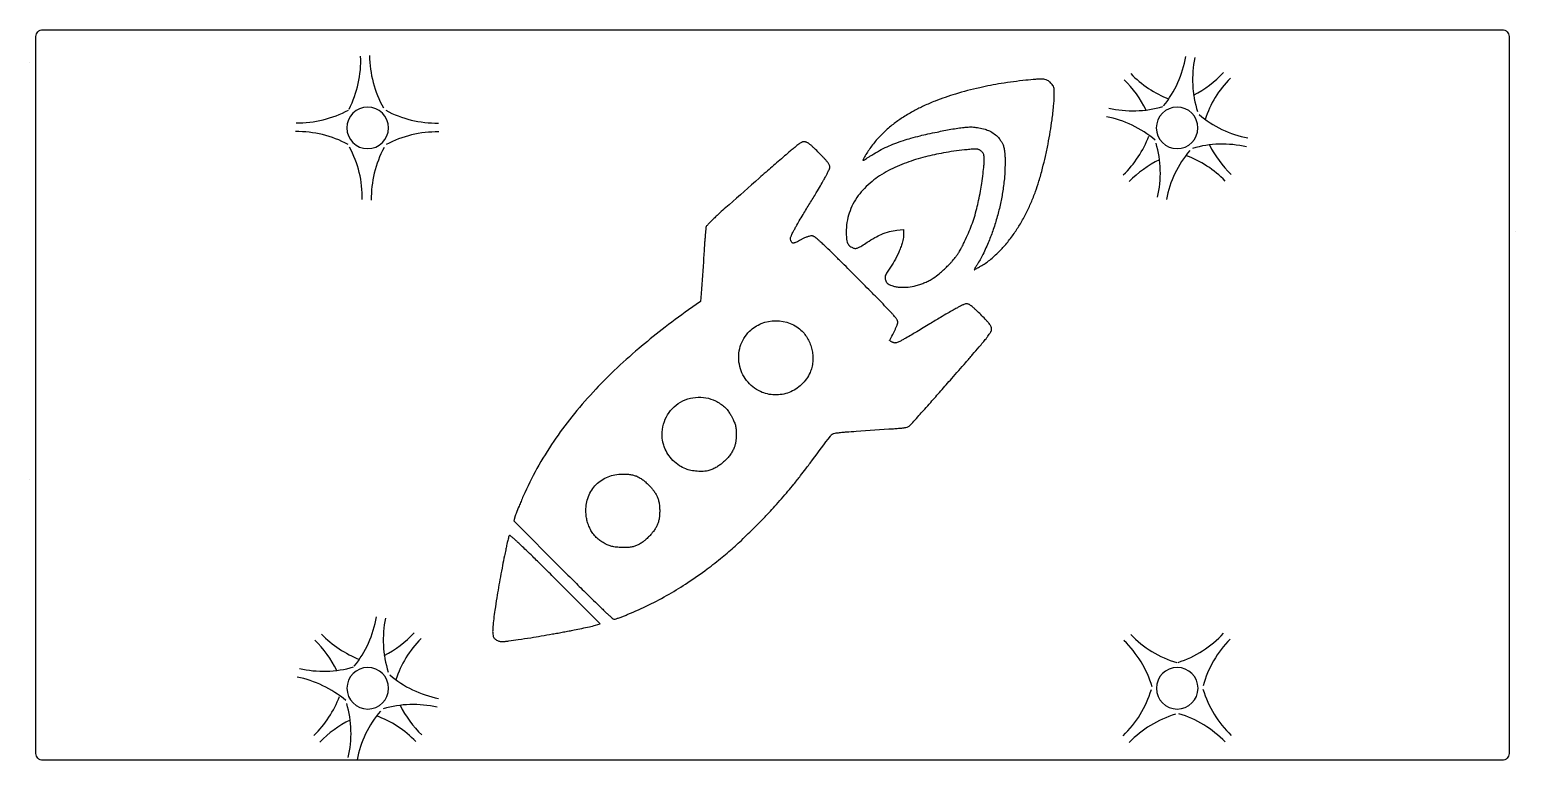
# Model space of a CAD drawing. Header units: millimetres. Extents: x -57 to 57, y -28 to 28.
import ezdxf

# ---------------------------------------------------------------- set-up
doc = ezdxf.new("R2010")
doc.units = ezdxf.units.MM
doc.layers.add('Quasar', color=2, linetype='Continuous', lineweight=25)
doc.layers.add('Top Plate', color=3, linetype='Continuous', lineweight=25)

msp = doc.modelspace()

# ---------------------------------------------------------------- linework, layer by layer
at = {"layer": 'Quasar', "elevation": 0, "flags": 128}
for points in [[(-5.02, -13.38, 0.0107), (-3.86, -12.47, 0.012023), (-2.87, -11.62, 0.005331), (-2.39, -11.18, 0.004695), (-1.86, -10.66, 0.0034), (-1.41, -10.22, 0.002817), (-0.87, -9.67, 0.00336), (-0.28, -9.06, 0.004202), (0.18, -8.56, 0.005439), (0.7, -7.98, 0.005575), (1.19, -7.4, 0.004753), (1.64, -6.86, 0.004002), (2.16, -6.2, 0.002535), (2.56, -5.68, 0.001933), (3.09, -4.98, -0.002702), (4.45, -3.16, -0.013263), (4.51, -3.09, -0.026655), (4.54, -3.06, -0.043684), (4.59, -3.02, -0.040715), (4.64, -2.99, -0.040377), (4.73, -2.96, -0.023023), (4.89, -2.92, -0.012963), (5.07, -2.9, -0.006555), (5.41, -2.86, -0.002893), (5.69, -2.84, -0.001097), (6.44, -2.79, -0.002234), (9.31, -2.59, 0.004914), (9.7, -2.56, 0.00793), (9.94, -2.54, 0.00937), (10.13, -2.52, 0.013838), (10.25, -2.49, 0.042064), (10.46, -2.43, 0.085403), (10.55, -2.38, 0.026028), (10.6, -2.32, 0.001853), (11.36, -1.48, 0.000467), (11.72, -1.08, 0.000368), (12.17, -0.57, 0.00052), (12.94, 0.31, 0.000474), (13.79, 1.27, 0.000579), (14.87, 2.5, 0.001171), (15.4, 3.11, 0.001889), (15.9, 3.7, 0.0032), (16.19, 4.04, 0.00426), (16.43, 4.33, 0.006781), (16.57, 4.52, 0.008172), (16.68, 4.67, 0.012387), (16.75, 4.77, 0.013243), (16.8, 4.85, 0.018608), (16.82, 4.9, 0.043185), (16.86, 4.99, 0.066662), (16.86, 5.05, 0.042972), (16.86, 5.14, 0.045846), (16.83, 5.22, 0.033621), (16.8, 5.29, 0.025399), (16.75, 5.38, 0.022547), (16.67, 5.49, 0.013506), (16.52, 5.66, 0.008344), (16.36, 5.84, 0.004196), (16.02, 6.18, 0.004703), (15.7, 6.5, 0.008582), (15.51, 6.67, 0.012345), (15.35, 6.81, 0.019739), (15.24, 6.89, 0.021551), (15.15, 6.95, 0.029118), (15.09, 6.98, 0.047686), (15, 7.01, 0.052725), (14.91, 7.02, 0.072908), (14.86, 7.01, 0.026365), (14.72, 6.96, 0.008376), (14.65, 6.93, 0.006034), (14.54, 6.88, 0.006138), (14.39, 6.8, 0.004332), (14.18, 6.69, 0.004246), (13.9, 6.53, 0.002945), (13.48, 6.29, 0.002777), (12.92, 5.97, 0.001882), (12.1, 5.47, -0.00057), (11.1, 4.87, -0.001513), (10.72, 4.64, -0.003177), (10.26, 4.38, -0.005959), (10.02, 4.24, -0.009724), (9.79, 4.12, -0.017251), (9.66, 4.06, -0.025203), (9.54, 4.02, -0.040274), (9.47, 4.01, -0.037019), (9.42, 4, -0.040888), (9.37, 4.01, -0.031884), (9.33, 4.02, -0.020679), (9.27, 4.04, -0.010857), (9.2, 4.07, -0.012412), (9.13, 4.11, -0.009523), (9.09, 4.13, -0.012468), (9.07, 4.15, -0.045399), (9.02, 4.19, -0.201973), (9.01, 4.2, -0.119331), (9.02, 4.23, -0.005236), (9.33, 4.81, 0.014406), (9.43, 5.01, 0.014104), (9.52, 5.21, 0.008904), (9.56, 5.32, 0.010843), (9.6, 5.41, 0.02473), (9.64, 5.56, 0.054489), (9.64, 5.63, 0.081456), (9.63, 5.68, 0.04637), (9.6, 5.76, 0.017919), (9.56, 5.82, 0.012641), (9.52, 5.89, 0.01183), (9.44, 5.98, 0.007878), (9.33, 6.12, 0.00672), (9.18, 6.29, 0.004294), (8.93, 6.55, 0.003359), (8.63, 6.87, 0.002035), (8.12, 7.4, 0.001362), (7.54, 7.98, 0.000723), (6.46, 9.07, 0.000826), (5.39, 10.14, 0.00149), (4.79, 10.73, 0.002135), (4.27, 11.24, 0.003489), (3.94, 11.55, 0.004413), (3.68, 11.79, 0.006893), (3.51, 11.94, 0.00808), (3.37, 12.06, 0.012146), (3.28, 12.13, 0.013001), (3.21, 12.18, 0.018426), (3.16, 12.21, 0.046707), (3.07, 12.24, 0.079354), (3.02, 12.25, 0.052625), (2.94, 12.24, 0.024832), (2.79, 12.2, 0.011176), (2.7, 12.17, 0.009195), (2.58, 12.13, 0.014421), (2.37, 12.03, 0.014467), (2.17, 11.93, -0.013893), (1.84, 11.75, -0.038184), (1.71, 11.7, -0.038917), (1.63, 11.69, -0.059761), (1.58, 11.68, -0.105952), (1.53, 11.7, -0.099764), (1.48, 11.74, -0.071184), (1.44, 11.81, -0.031111), (1.38, 11.98, -0.092018), (1.38, 12.04, -0.043171), (1.42, 12.17, -0.014276), (1.45, 12.25, -0.009898), (1.49, 12.35, -0.009069), (1.56, 12.49, -0.005999), (1.67, 12.7, -0.005046), (1.82, 12.97, -0.003192), (2.06, 13.39, -0.002408), (2.36, 13.89, -0.001411), (2.87, 14.73, 0.001756), (3.37, 15.56, 0.002687), (3.69, 16.1, 0.002991), (3.93, 16.52, 0.004385), (4.09, 16.8, 0.004576), (4.2, 17.01, 0.006529), (4.27, 17.15, 0.006464), (4.32, 17.26, 0.008977), (4.35, 17.33, 0.027367), (4.4, 17.47, 0.070814), (4.41, 17.52, 0.053585), (4.4, 17.61, 0.048588), (4.37, 17.7, 0.029165), (4.34, 17.76, 0.02132), (4.28, 17.85, 0.018933), (4.2, 17.96, 0.011611), (4.06, 18.12, 0.00764), (3.89, 18.3, 0.003994), (3.57, 18.63, 0.004106), (3.23, 18.97, 0.008194), (3.05, 19.13, 0.013434), (2.88, 19.28, 0.022618), (2.77, 19.36, 0.025839), (2.69, 19.41, 0.034318), (2.61, 19.44, 0.045978), (2.53, 19.47, 0.041943), (2.44, 19.47, 0.015282), (2.35, 19.47, 0.039502), (2.32, 19.47, 0.039879), (2.27, 19.45, 0.028507), (2.21, 19.42, 0.022316), (2.14, 19.38, 0.01308), (2.02, 19.29, 0.00891), (1.88, 19.19, 0.005199), (1.65, 19, 0.003547), (1.38, 18.78, 0.002048), (0.93, 18.39, 0.001294), (0.43, 17.96, 0.000686), (-0.5, 17.15, 0.00028), (-1.03, 16.68, 0.000065), (-3.34, 14.64, 0.00357), (-3.83, 14.21, 0.003999), (-4.26, 13.81, 0.002964), (-4.51, 13.58, 0.003825), (-4.7, 13.39, 0.003392), (-4.83, 13.26, 0.004615), (-4.92, 13.17, 0.004367), (-4.98, 13.1, 0.006049), (-5.03, 13.05, 0.023721), (-5.11, 12.95, 0.11264), (-5.12, 12.93, 0.040976), (-5.13, 12.87, 0.00509), (-5.17, 12.35, 0.001339), (-5.19, 12.09, 0.001042), (-5.22, 11.76, 0.001422), (-5.26, 11.2, 0.001278), (-5.3, 10.58, -0.003903), (-5.49, 7.81), (-5.55, 7.2), (-6.46, 6.55, 0.010608), (-8.5, 5.03, 0.011647), (-10.29, 3.57, 0.014015), (-12.18, 1.88, 0.015346), (-13.8, 0.23, 0.018189), (-15.44, -1.68, 0.019628), (-16.83, -3.56, 0.022183), (-18.12, -5.66, 0.023162), (-19.18, -7.79, 0.002064), (-19.35, -8.19, 0.00237), (-19.5, -8.54, 0.006294), (-19.73, -9.12, 0.02097), (-19.79, -9.3), (-19.91, -9.69), (-16.12, -13.48, 0.001255), (-15.09, -14.51, 0.001426), (-14.18, -15.4, 0.001069), (-13.63, -15.94, 0.001383), (-13.2, -16.35, 0.00123), (-12.92, -16.62, 0.001676), (-12.71, -16.82, 0.001595), (-12.57, -16.95, 0.002221), (-12.46, -17.05, 0.002174), (-12.39, -17.11, 0.003054), (-12.33, -17.16, 0.015054), (-12.21, -17.26, 0.165707), (-12.2, -17.26, 0.044086), (-12.15, -17.25, 0.00866), (-11.93, -17.18, 0.002985), (-11.8, -17.13, 0.002492), (-11.65, -17.08, 0.004033), (-11.39, -16.98, 0.003986), (-11.12, -16.87, 0.016926), (-9.52, -16.15, 0.01682), (-7.96, -15.32, 0.01552), (-6.52, -14.43, 0.014443)], [(-1.77, 4.9, -0.099857), (-0.86, 5.5, -0.194095), (1.37, 5.5, -0.099784), (2.29, 4.9, -0.040025), (2.55, 4.58, -0.037746), (2.78, 4.21, -0.034694), (2.94, 3.82, -0.034045), (3.05, 3.4, -0.034642), (3.11, 2.97, -0.035926), (3.1, 2.56, -0.040392), (3.03, 2.12, -0.043435), (2.89, 1.74, -0.095151), (2.23, 0.8, -0.097206), (1.29, 0.2, -0.101189), (0.17, 0.01, -0.102155), (-0.93, 0.26, -0.05943), (-1.52, 0.63, -0.060275), (-1.99, 1.12, -0.059471), (-2.35, 1.7, -0.058906), (-2.55, 2.36, -0.059427), (-2.6, 3.06, -0.06048), (-2.48, 3.73, -0.061839), (-2.2, 4.35, -0.06097)], [(-8.31, -4.04, -0.022581), (-8.42, -3.7, -0.033223), (-8.47, -3.46, -0.028842), (-8.49, -3.23, -0.018083), (-8.48, -2.86, -0.067477), (-8.32, -2.05, -0.071222), (-7.96, -1.35, -0.072371), (-7.41, -0.77, -0.071376), (-6.71, -0.37, -0.070501), (-5.92, -0.18, -0.070702), (-5.12, -0.21, -0.068833), (-4.38, -0.46, -0.065388), (-3.69, -0.92, -0.03746), (-3.55, -1.06, -0.021511), (-3.35, -1.33, -0.016956), (-3.19, -1.58, -0.020661), (-3.07, -1.79, -0.006679), (-2.99, -1.97, -0.010032), (-2.94, -2.09, -0.019326), (-2.88, -2.25, -0.023617), (-2.84, -2.39, -0.023164), (-2.81, -2.54, -0.01852), (-2.79, -2.72, -0.008958), (-2.79, -2.84, -0.005629), (-2.79, -3.04, -0.014264), (-2.8, -3.35, -0.018995), (-2.83, -3.59, -0.030339), (-2.89, -3.87, -0.034882), (-2.98, -4.11, -0.031456), (-3.12, -4.39, -0.028052), (-3.32, -4.67, -0.024026), (-3.52, -4.92, -0.023111), (-3.76, -5.15, -0.023078), (-4.02, -5.36, -0.023958), (-4.29, -5.54, -0.027883), (-4.6, -5.7, -0.031222), (-4.89, -5.81, -0.033786), (-5.08, -5.85, -0.025119), (-5.33, -5.88, -0.017272), (-5.55, -5.88, -0.015663), (-5.79, -5.87, -0.031499), (-6.28, -5.8, -0.038521), (-6.67, -5.69, -0.057882), (-7.16, -5.44, -0.050593), (-7.66, -5.03, -0.049806), (-8.05, -4.54, -0.055892)], [(-14.35, -9.05, -0.043485), (-14.33, -8.47, -0.046643), (-14.21, -7.95, -0.051708), (-13.98, -7.43, -0.053276), (-13.66, -6.99, -0.053619), (-13.25, -6.62, -0.052341), (-12.77, -6.34, -0.047528), (-12.26, -6.17, -0.044354), (-11.69, -6.09, -0.016588), (-11.35, -6.08, -0.02147), (-11.09, -6.1, -0.032272), (-10.77, -6.15, -0.036377), (-10.5, -6.23, -0.035872), (-10.25, -6.35, -0.031444), (-9.98, -6.52, -0.020635), (-9.78, -6.69, -0.015909), (-9.53, -6.92, -0.014614), (-9.32, -7.15, -0.018525), (-9.16, -7.34, -0.027343), (-8.99, -7.59, -0.031146), (-8.87, -7.82, -0.032924), (-8.78, -8.07, -0.030403), (-8.72, -8.36, -0.022032), (-8.69, -8.6, -0.017676), (-8.68, -8.91, -0.017688), (-8.69, -9.23, -0.022051), (-8.72, -9.47, -0.03042), (-8.78, -9.76, -0.032934), (-8.87, -10.01, -0.031123), (-8.99, -10.24, -0.027308), (-9.16, -10.49, -0.018481), (-9.32, -10.68, -0.014572), (-9.53, -10.91, -0.012883), (-9.78, -11.14, -0.018192), (-9.96, -11.3, -0.031974), (-10.23, -11.47, -0.038101), (-10.47, -11.59, -0.037908), (-10.72, -11.67, -0.031702), (-11.03, -11.72, -0.01805), (-11.27, -11.73, -0.01284), (-11.61, -11.73, -0.013085), (-11.98, -11.71, -0.020822), (-12.21, -11.68, -0.036304), (-12.5, -11.61, -0.035002), (-12.78, -11.5, -0.030765), (-13.12, -11.3, -0.033094), (-13.42, -11.08, -0.0365), (-13.69, -10.81, -0.037236), (-13.92, -10.5, -0.036254), (-14.09, -10.17, -0.034671), (-14.23, -9.8, -0.030288), (-14.31, -9.45, -0.027835)], [(-13.61, -17.71), (-13.26, -17.61), (-16.72, -14.14, 0.001204), (-17.71, -13.15, 0.001626), (-18.45, -12.43, 0.001526), (-18.96, -11.94, 0.002114), (-19.33, -11.58, 0.002058), (-19.59, -11.34, 0.002889), (-19.77, -11.17, 0.002871), (-19.9, -11.05, 0.004065), (-20, -10.96, 0.004101), (-20.07, -10.91, 0.00585), (-20.12, -10.87, 0.005999), (-20.15, -10.84, 0.008639), (-20.18, -10.82, 0.05012), (-20.23, -10.79, 0.399545), (-20.24, -10.79, 0.050469), (-20.28, -10.87, 0.013569), (-20.36, -11.18, 0.00393), (-20.41, -11.35, 0.002879), (-20.46, -11.58, 0.003141), (-20.53, -11.92, 0.002358), (-20.63, -12.38, 0.002875), (-20.77, -13.11, 0.002402), (-20.93, -13.99, 0.002174), (-21.08, -14.82, 0.002307), (-21.21, -15.6, 0.003279), (-21.36, -16.54, 0.004488), (-21.45, -17.22, 0.009195), (-21.52, -17.82, 0.018819), (-21.53, -18.12, 0.033161), (-21.52, -18.41, 0.056851), (-21.48, -18.57, 0.055115), (-21.43, -18.67, 0.060031), (-21.36, -18.76, 0.047431), (-21.29, -18.82, 0.035372), (-21.17, -18.88, 0.025931), (-21.05, -18.93, 0.032925), (-20.96, -18.95, 0.029732), (-20.86, -18.96, 0.02279), (-20.73, -18.96, 0.017849), (-20.58, -18.95, 0.009222), (-20.28, -18.92, 0.003892), (-19.56, -18.81, 0.002925), (-18.6, -18.67, 0.002116), (-17.79, -18.53, 0.001999), (-16.93, -18.38, 0.001018), (-16.5, -18.31, 0.001064), (-16.09, -18.23, 0.001234), (-15.65, -18.15, 0.001378), (-15.26, -18.07, 0.005699), (-14.09, -17.83, 0.013769)]]:
    msp.add_lwpolyline(points, format="xyb", close=True, dxfattribs=at)
at = {"layer": 'Quasar'}
for centre, radius, start, end in [((-39.93, 25.73), 8.25, 333.0731, 2.2758), ((-22.75, 26.16), 8.25, 180.3186, 209.5213), ((23.67, 27.43), 8.25, 321.0731, 350.2758), ((40.57, 24.28), 8.25, 168.3186, 197.5213), ((21.32, 18.32), 8.25, 25.8504, 45.9786), ((33.6, 30.58), 8.41, 224.1633, 248.3491), ((28.64, 30.41), 8.25, 297.1269, 317.2758), ((40.71, 18.86), 7.77, 134.867, 162.5476), ((-36.52, 29.19), 8.25, 269.0214, 298.2241), ((-25.85, 29.17), 8.25, 241.7759, 270.9786), ((27.72, 30.11), 8.25, 257.0214, 286.2241), ((24.11, 13.31), 8.25, 49.7759, 78.9786), ((38.15, 27.87), 8.25, 229.7759, 258.9786), ((-36.56, 12.01), 8.25, 61.7759, 90.9786), ((-25.82, 11.99), 8.25, 89.0214, 118.2241), ((21.34, 22.79), 8.14, 313.9417, 339.3844), ((-39.81, 15.17), 8.25, 359.0214, 28.2241), ((-22.62, 15.13), 8.25, 151.7759, 180.9786), ((21.59, 17.07), 8.25, 347.0214, 16.2241), ((38.4, 13.47), 8.25, 139.7759, 168.9786), ((29.1, 10.98), 7.92, 43.7152, 70.1148), ((34.61, 11.05), 8.25, 77.0214, 106.2241), ((41.02, 22.89), 8.25, 206.2672, 225.9786), ((33.38, 10.68), 8.25, 115.9142, 135.9786), ((-38.6, -15.68), 8.25, 321.0731, 350.2758), ((-21.7, -18.83), 8.25, 168.3186, 197.5213), ((-40.95, -24.79), 8.25, 25.8504, 45.9786), ((-28.67, -12.53), 8.41, 224.1633, 248.3491), ((-33.63, -12.7), 8.25, 297.1269, 317.2758), ((-21.56, -24.25), 7.77, 134.867, 162.5476), ((21.31, -24.82), 8.25, 16.7759, 45.9786), ((21.31, -24.82), 8.25, 16.7759, 45.9786), ((33.49, -12.69), 8.25, 224.0214, 253.2241), ((33.49, -12.69), 8.25, 224.0214, 253.2241), ((28.64, -12.73), 8.25, 288.0731, 317.2758), ((28.64, -12.73), 8.25, 288.0731, 317.2758), ((41.08, -24.58), 8.25, 135.3186, 164.5213), ((41.08, -24.58), 8.25, 135.3186, 164.5213), ((-38.16, -29.8), 8.25, 49.7759, 78.9786), ((-34.55, -13), 8.25, 257.0214, 286.2241), ((-24.12, -15.24), 8.25, 229.7759, 258.9786), ((21.25, -20.28), 8.25, 314.0214, 343.2241), ((21.25, -20.28), 8.25, 314.0214, 343.2241), ((41.02, -20.25), 8.25, 196.7759, 225.9786), ((41.02, -20.25), 8.25, 196.7759, 225.9786), ((-40.93, -20.32), 8.14, 313.9417, 339.3844), ((-40.68, -26.04), 8.25, 347.0214, 16.2241), ((-27.66, -32.06), 8.25, 77.0214, 106.2241), ((-21.25, -20.22), 8.25, 206.2672, 225.9786), ((-28.89, -32.43), 8.25, 115.9142, 135.9786), ((-23.87, -29.64), 8.25, 139.7759, 168.9786), ((-33.17, -32.13), 7.92, 43.7152, 70.1148), ((33.38, -32.46), 8.25, 106.7759, 135.9786), ((33.38, -32.46), 8.25, 106.7759, 135.9786), ((28.89, -32.42), 8.25, 44.0214, 73.2241), ((28.89, -32.42), 8.25, 44.0214, 73.2241)]:
    msp.add_arc(centre, radius, start, end, dxfattribs=at)
at = {"layer": 'Top Plate', "elevation": 0, "flags": 128}
for points in [[(15.29, -28.1), (-38.1, -28.1), (-56.15, -28.1, -0.414214), (-56.67, -27.57), (-56.67, 27.58, -0.414214), (-56.15, 28.1), (56.15, 28.1, -0.414214), (56.67, 27.58), (56.67, -27.57, -0.414214), (56.15, -28.1), (15.29, -28.1, 0.414214)], [(-32.75, 20.55, 1), (-29.55, 20.55, 1), (-32.75, 20.55)], [(29.53, 20.55, 1), (32.73, 20.55, 1), (29.53, 20.55)], [(-32.74, -22.56, 1), (-29.54, -22.56, 1), (-32.74, -22.56)], [(29.54, -22.56, 1), (32.74, -22.56, 1), (29.54, -22.56)]]:
    msp.add_lwpolyline(points, format="xyb", dxfattribs=at)
for points in [[(-57.15, 25.55), (-57.15, 25.55)], [(57.15, 12.55), (57.15, 12.55)], [(-57.15, -6.5), (-57.15, -6.5)]]:
    msp.add_lwpolyline(points, close=True, dxfattribs=at)
for points in [[(20.24, 15.66, 0.013351), (20.5, 16.44, 0.010267), (20.78, 17.46, 0.007516), (21, 18.35, 0.007023), (21.2, 19.3, 0.007091), (21.37, 20.26, 0.007673), (21.51, 21.16, 0.010929), (21.63, 22.23, 0.014782), (21.68, 23.03, 0.008482), (21.68, 23.38, 0.021452), (21.67, 23.51, 0.039089), (21.65, 23.65, 0.054832), (21.61, 23.75, 0.047252), (21.57, 23.82, 0.027641), (21.47, 23.94, 0.015636), (21.36, 24.06, 0.024695), (21.28, 24.12, 0.042503), (21.17, 24.2, 0.04525), (21.05, 24.25, 0.05516), (20.87, 24.29, 0.031475), (20.53, 24.3, 0.014367), (20.24, 24.28, 0.00566), (19.49, 24.21, 0.012542), (17.6, 23.96, 0.014177), (15.94, 23.64, 0.018655), (14.08, 23.15, 0.021755), (12.51, 22.61, 0.013896), (11.65, 22.24, 0.015183), (10.89, 21.86, 0.018188), (10.08, 21.38, 0.019927), (9.37, 20.89, 0.023757), (8.66, 20.3, 0.025764), (8.06, 19.68, 0.029426), (7.49, 18.96, 0.030845), (7.03, 18.22, 0.000542), (6.98, 18.12, 0.008957), (6.97, 18.11, 0.011254), (6.97, 18.09, 0.01853), (6.96, 18.08, 0.111928), (6.96, 18.06, 0.312283), (6.96, 18.06, 0.146507), (6.98, 18.06, 0.037374), (7.02, 18.07, 0.016941), (7.08, 18.1, 0.005885), (7.23, 18.2, 0.001888), (7.44, 18.33, -0.00063), (7.65, 18.46, -0.017434), (8.22, 18.8, -0.017194), (8.82, 19.1, -0.01502), (9.4, 19.34, -0.013422), (10.07, 19.58, -0.010152), (10.65, 19.76, -0.00868), (11.35, 19.94, -0.006259), (11.95, 20.08, -0.005292), (12.66, 20.23, -0.00354), (13.73, 20.44, -0.007195), (14.26, 20.53, -0.011024), (14.74, 20.59, -0.016789), (15.06, 20.61, -0.013954), (15.28, 20.62, -0.015323), (15.47, 20.61, -0.014334), (15.65, 20.59, -0.011857), (15.87, 20.56, -0.027753), (16.35, 20.44, -0.03716), (16.7, 20.31, -0.052955), (17.06, 20.09, -0.052681), (17.38, 19.8, -0.032156), (17.57, 19.55, -0.041427), (17.69, 19.35, -0.040878), (17.78, 19.12, -0.032411), (17.84, 18.82, -0.01694), (17.87, 18.59, -0.011892), (17.89, 18.27, -0.005885), (17.89, 18.04, -0.004192), (17.89, 17.71, -0.020139), (17.85, 16.77, -0.017579), (17.72, 15.7, -0.014821), (17.54, 14.73, -0.014277), (17.29, 13.73, -0.014499), (16.99, 12.74, -0.015299), (16.64, 11.82, -0.018946), (16.19, 10.82, -0.022372), (15.74, 10.01, 0.00172), (15.67, 9.9, 0.002529), (15.62, 9.83, 0.002639), (15.59, 9.77, 0.003789), (15.57, 9.73, 0.02431), (15.52, 9.64, 0.538723), (15.53, 9.63, 0.12708), (15.54, 9.64, 0.005417), (15.77, 9.77, -0.000791), (15.92, 9.85, -0.001382), (16.01, 9.9, 0.034171), (16.71, 10.38, 0.029663), (17.43, 11.03, 0.023289), (18.02, 11.67, 0.021094), (18.59, 12.43, 0.017998), (19.07, 13.17, 0.016932), (19.52, 13.99, 0.015454), (19.9, 14.8, 0.014966)], [(13.45, 9.9, 0.003999), (13.71, 10.17, 0.007002), (13.86, 10.33, 0.015525), (14.06, 10.57, 0.018827), (14.22, 10.78, 0.016172), (14.35, 10.99, 0.011874), (14.52, 11.29, 0.005095), (14.62, 11.48, 0.003117), (14.78, 11.81, 0.011407), (15.08, 12.46, 0.012845), (15.32, 13.06, 0.013855), (15.53, 13.68, 0.013283), (15.72, 14.35, 0.010701), (15.86, 14.96, 0.009116), (16, 15.68, 0.006245), (16.1, 16.28, 0.005063), (16.2, 17.03, 0.006394), (16.27, 17.66, 0.013401), (16.29, 17.96, 0.024182), (16.29, 18.26, 0.042405), (16.27, 18.43, 0.046821), (16.23, 18.56, 0.056242), (16.17, 18.65, 0.051744), (16.1, 18.72, 0.038906), (16, 18.8, 0.023654), (15.92, 18.85, 0.032896), (15.86, 18.88, 0.034687), (15.79, 18.9, 0.028463), (15.71, 18.91, 0.025783), (15.59, 18.92, 0.014759), (15.39, 18.91, 0.008004), (15.19, 18.89, 0.0037), (14.76, 18.85, 0.016938), (13.15, 18.62, 0.019468), (11.77, 18.32, 0.012259), (11.01, 18.11, 0.013381), (10.32, 17.87, 0.016146), (9.58, 17.57, 0.017859), (8.93, 17.26, 0.022114), (8.24, 16.85, 0.024675), (7.66, 16.43, 0.030539), (7.07, 15.89, 0.033675), (6.6, 15.34, 0.039052), (6.19, 14.68, 0.040717), (5.91, 14, 0.040608), (5.73, 13.28, 0.038845), (5.67, 12.5, 0.020726), (5.69, 12.1, 0.035391), (5.73, 11.86, 0.041161), (5.78, 11.68, 0.05459), (5.85, 11.56, 0.070189), (5.95, 11.45, 0.063546), (6.1, 11.36, 0.010958), (6.19, 11.31, 0.020508), (6.25, 11.29, 0.04604), (6.34, 11.28, 0.054111), (6.41, 11.28, 0.06755), (6.52, 11.3, 0.035769), (6.72, 11.39, 0.013779), (6.87, 11.48, 0.0049), (7.28, 11.75, -0.018546), (7.88, 12.11, -0.024212), (8.37, 12.35, -0.037792), (9, 12.57, -0.043227), (9.57, 12.68), (10.09, 12.73), (10.09, 12.41, -0.042447), (10.07, 12.11, -0.028528), (9.97, 11.68, -0.017234), (9.86, 11.35, -0.014949), (9.71, 10.98, -0.025622), (9.37, 10.29, -0.026807), (8.98, 9.68, 0.020888), (8.78, 9.38, 0.041757), (8.7, 9.22, 0.054143), (8.66, 9.08, 0.066607), (8.66, 8.96, 0.056879), (8.69, 8.85, 0.040292), (8.75, 8.71, 0.078464), (8.83, 8.61, 0.057482), (8.97, 8.51, 0.032674), (9.09, 8.44, 0.026119), (9.25, 8.39, 0.032831), (9.51, 8.33, 0.026467), (9.85, 8.29, 0.039893), (10.45, 8.3, 0.039117), (11.06, 8.42, 0.017713), (11.42, 8.53, 0.019533), (11.73, 8.65, 0.020939), (12.05, 8.8, 0.020315), (12.36, 8.99, 0.029983), (12.84, 9.35, 0.021926)]]:
    msp.add_lwpolyline(points, format="xyb", close=True, dxfattribs=at)
msp.add_lwpolyline([(-10.53, -28.1), (-10.53, -28.1)], dxfattribs=at)

doc.saveas('drawing.dxf')
